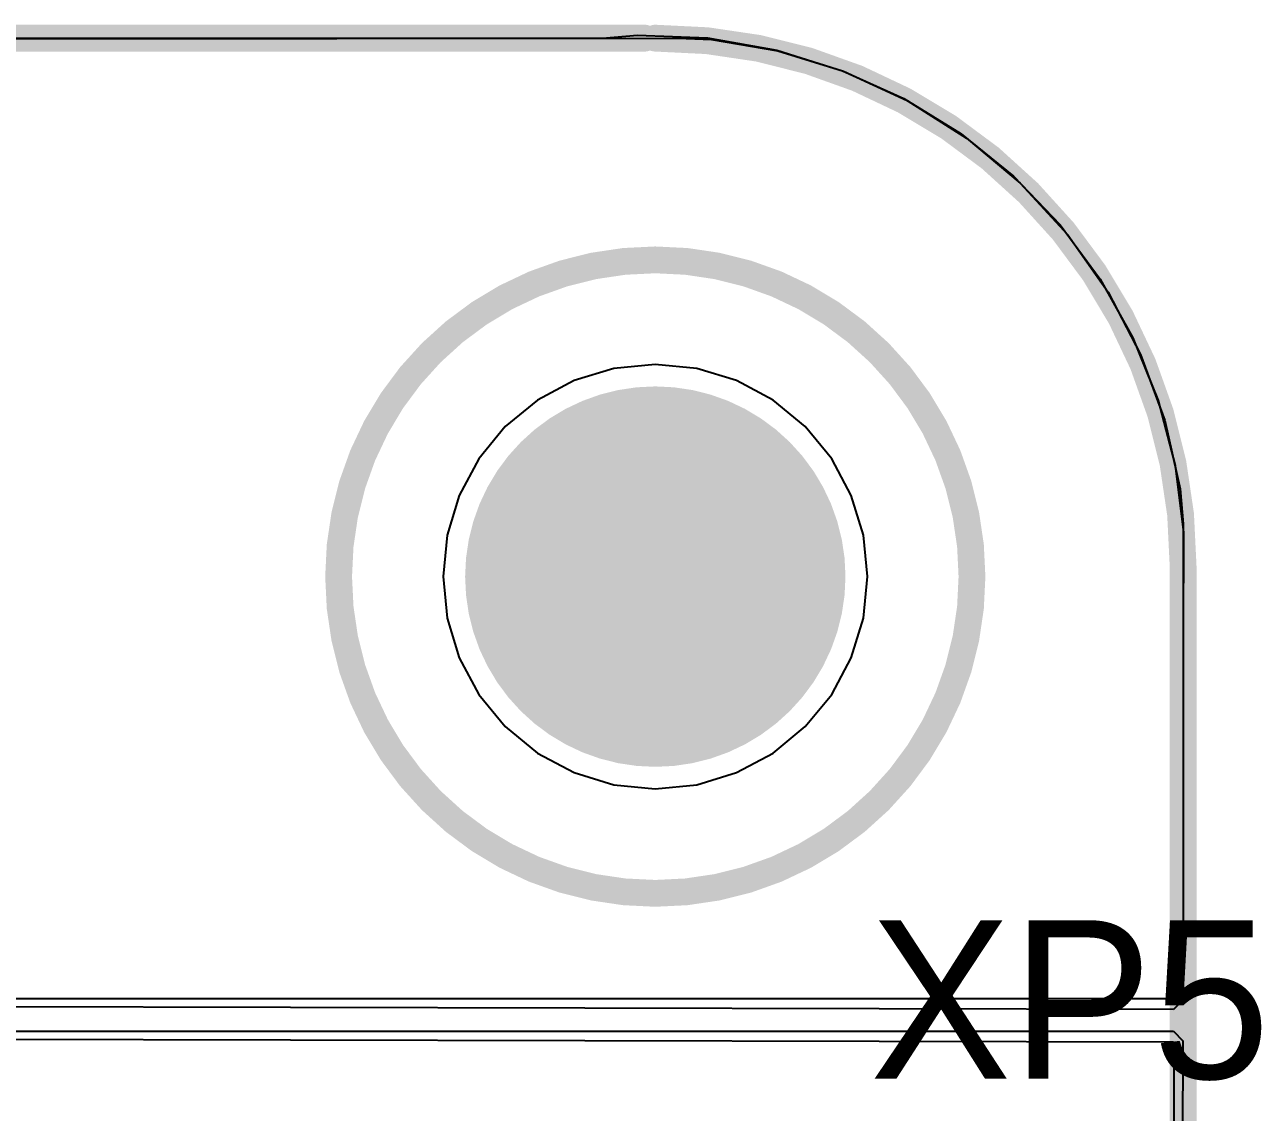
# Model space of a CAD drawing. Header units: millimetres. Extents: x -0.1 to 95.7, y -2.6 to 60.7.
# Drawn here: x 84.03 to 95.74, y 49.93 to 60.23 of the extents above; entities that cross this region are included whole.
import ezdxf

# ---------------------------------------------------------------- set-up
doc = ezdxf.new("R2010")
doc.units = ezdxf.units.MM
for name, color, linetype in [('BottomLayer', 5, 'Continuous'), ('BottomSolder', 6, 'Continuous'), ('Mechanical1', 6, 'Continuous'), ('MultiLayer', 9, 'Continuous'), ('PadHoleLayer', 156, 'Continuous'), ('TopLayer', 1, 'Continuous'), ('TopOverlay', 2, 'Continuous'), ('TopSolder', 216, 'Continuous')]:
    doc.layers.add(name, color=color, linetype=linetype)

msp = doc.modelspace()

# ---------------------------------------------------------------- linework, layer by layer
at = {"layer": 'BottomLayer'}
for p, q in [((51.9346434, 60.09999664), (89.49999626, 60.0999941)), ((89.49999626, 60.0999941), (89.83099127999999, 60.12949112)), ((89.83099127999999, 60.12949112), (90.49501839999999, 60.10157397999999)), ((90.49501839999999, 60.10157397999999), (91.14972118, 59.98722317999999)), ((91.14972118, 59.98722317999999), (91.78389314, 59.78839197999999)), ((91.78389314, 59.78839197999999), (92.38669102, 59.50848398)), ((92.38669102, 59.50848398), (92.94779226, 59.15228962)), ((92.94779226, 59.15228962), (93.45760073999999, 58.72590235999999)), ((93.45760073999999, 58.72590235999999), (93.90739409999999, 58.23661962)), ((93.90739409999999, 58.23661962), (94.2894736, 57.69281324)), ((94.2894736, 57.69281324), (94.59730128, 57.10378724)), ((94.59730128, 57.10378724), (94.82561172, 56.47961779999999)), ((89.60793102, 56.97105954), (89.23093151999998, 56.85669857999999)), ((90.00000033999999, 57.00967515999999), (89.60793102, 56.97105954)), ((90.39206965999999, 56.97105954), (90.00000033999999, 57.00967515999999)), ((90.76906915999999, 56.85669857999999), (90.39206965999999, 56.97105954)), ((89.23093151999998, 56.85669857999999), (88.88348492, 56.67098393999999)), ((91.11651576, 56.67098393999999), (90.76906915999999, 56.85669857999999)), ((88.88348492, 56.67098393999999), (88.57894399999999, 56.42105556)), ((91.42105667999999, 56.42105556), (91.11651576, 56.67098393999999)), ((94.82561172, 56.47961779999999), (94.97049586, 55.8309907)), ((88.57894399999999, 56.42105556), (88.32901561999999, 56.11651464)), ((91.67098505999999, 56.11651464), (91.42105667999999, 56.42105556)), ((88.32901561999999, 56.11651464), (88.14330097999999, 55.76906804)), ((91.8566997, 55.76906804), (91.67098505999999, 56.11651464)), ((88.14330097999999, 55.76906804), (88.02894002, 55.39206853999999)), ((91.97106066, 55.39206853999999), (91.8566997, 55.76906804)), ((94.97049586, 55.8309907), (94.9999878, 55.49999822)), ((94.9999878, 55.49999822), (94.99998526, 55.49999567999999)), ((94.99998526, 55.49999567999999), (94.99999033999998, 55.49999313999999)), ((94.99999033999998, 55.49999313999999), (95.0000005, 50.98990817999999)), ((88.02894002, 55.39206853999999), (87.9903244, 54.99999922)), ((92.00967628, 54.99999922), (91.97106066, 55.39206853999999)), ((87.9903244, 54.99999922), (88.02894002, 54.6079299)), ((91.97106066, 54.6079299), (92.00967628, 54.99999922)), ((88.02894002, 54.6079299), (88.14330097999999, 54.23093040000001)), ((91.8566997, 54.23093040000001), (91.97106066, 54.6079299)), ((88.14330097999999, 54.23093040000001), (88.32901561999999, 53.88348379999999)), ((91.67098505999999, 53.88348379999999), (91.8566997, 54.23093040000001)), ((88.32901561999999, 53.88348379999999), (88.57894399999999, 53.57894288)), ((91.42105667999999, 53.57894288), (91.67098505999999, 53.88348379999999)), ((88.57894399999999, 53.57894288), (88.88348492, 53.3290145)), ((91.11651576, 53.3290145), (91.42105667999999, 53.57894288)), ((88.88348492, 53.3290145), (89.23093151999998, 53.14329986)), ((90.76906915999999, 53.14329986), (91.11651576, 53.3290145)), ((89.23093151999998, 53.14329986), (89.60793102, 53.02893889999999)), ((90.39206965999999, 53.02893889999999), (90.76906915999999, 53.14329986)), ((89.60793102, 53.02893889999999), (90.00000033999999, 52.99032328)), ((90.00000033999999, 52.99032328), (90.39206965999999, 53.02893889999999)), ((94.91009211999999, 50.90020554), (51.59050134, 50.99979131999999)), ((95.0000005, 50.98990817999999), (94.91009211999999, 50.90020554)), ((51.58979776, 50.69391435999999), (94.909386, 50.59432858)), ((94.909386, 50.59432858), (94.91093285999999, 50.47432882)), ((94.91093285999999, 50.47432882), (95.0000005, 5.39999936))]:
    msp.add_line(p, q, dxfattribs=at)
at = {"layer": 'BottomLayer', "const_width": 1.69999914}
msp.add_lwpolyline([(89.14999949999999, 54.99999922, 1), (90.85000117999999, 54.99999922, 1)], format="xyb", close=True, dxfattribs=at)
at = {"layer": 'BottomSolder', "const_width": 1.80159914}
msp.add_lwpolyline([(89.0991995, 54.99999922, 1), (90.90080117999999, 54.99999922, 1)], format="xyb", close=True, dxfattribs=at)
at = {"layer": 'Mechanical1', "const_width": 0.254}
for points in [[(4.90000036, 60.09999156), (89.90000054, 60.09999918)], [(95.0000005, 2.40000028), (95.0000005, 55.09999901999999)]]:
    msp.add_lwpolyline(points, dxfattribs=at)
at = {"layer": 'Mechanical1', "const_width": 0.127}
for points in [[(89.83650053999999, 60.09999918, 1), (89.96350054, 60.09999918, 1)], [(89.93650034, 60.0999941, 1), (90.06350034, 60.0999941, 1)], [(94.93649795999998, 55.09999647999999, 1), (95.06349795999999, 55.09999647999999, 1)], [(94.9365005, 55.09999901999999, 1), (95.06350049999999, 55.09999901999999, 1)]]:
    msp.add_lwpolyline(points, format="xyb", close=True, dxfattribs=at)
at = {"layer": 'Mechanical1', "const_width": 0.254}
msp.add_lwpolyline([(90.00000033999999, 60.0999941, -0.4142135623730951), (94.99999796, 55.09999647999999)], format="xyb", dxfattribs=at)
at = {"layer": 'MultiLayer', "const_width": 1.69999914}
msp.add_lwpolyline([(89.14999949999999, 54.99999922, 1), (90.85000117999999, 54.99999922, 1)], format="xyb", close=True, dxfattribs=at)
at = {"layer": 'PadHoleLayer', "const_width": 1.69999914}
msp.add_lwpolyline([(89.14999949999999, 54.99999922, 1), (90.85000117999999, 54.99999922, 1)], format="xyb", close=True, dxfattribs=at)
at = {"layer": 'TopLayer'}
for p, q in [((4.99999762, 59.99999429999999), (90.21443221999999, 60.10025063999999)), ((90.21443221999999, 60.10025063999999), (90.2144373, 60.10024301999999)), ((90.2144373, 60.10024301999999), (90.21443984, 60.10024556)), ((90.21443984, 60.10024556), (90.53320984, 60.08652194)), ((90.53320984, 60.08652194), (91.16210622, 59.97835095999999)), ((91.16210622, 59.97835095999999), (91.77217612, 59.79120122)), ((91.77217612, 59.79120122), (92.3535491, 59.52810802)), ((92.3535491, 59.52810802), (92.89680938, 59.19332332)), ((92.89680938, 59.19332332), (93.39316602, 58.79227256)), ((93.39316602, 58.79227256), (93.83458246, 58.3314429)), ((93.83458246, 58.3314429), (94.21391367999999, 57.81829686)), ((94.21391367999999, 57.81829686), (94.5250205, 57.2611377)), ((94.5250205, 57.2611377), (94.76286864, 56.66899004)), ((89.60793102, 56.97105954), (89.23093151999998, 56.85669857999999)), ((90.00000033999999, 57.00967515999999), (89.60793102, 56.97105954)), ((90.39206965999999, 56.97105954), (90.00000033999999, 57.00967515999999)), ((90.76906915999999, 56.85669857999999), (90.39206965999999, 56.97105954)), ((89.23093151999998, 56.85669857999999), (88.88348492, 56.67098393999999)), ((91.11651576, 56.67098393999999), (90.76906915999999, 56.85669857999999)), ((88.88348492, 56.67098393999999), (88.57894399999999, 56.42105556)), ((91.42105667999999, 56.42105556), (91.11651576, 56.67098393999999)), ((94.76286864, 56.66899004), (94.92360237999999, 56.05143222)), ((88.57894399999999, 56.42105556), (88.32901561999999, 56.11651464)), ((91.67098505999999, 56.11651464), (91.42105667999999, 56.42105556)), ((88.32901561999999, 56.11651464), (88.14330097999999, 55.76906804)), ((91.8566997, 55.76906804), (91.67098505999999, 56.11651464)), ((94.92360237999999, 56.05143222), (95.00462583999999, 55.41846422)), ((88.14330097999999, 55.76906804), (88.02894002, 55.39206853999999)), ((91.97106066, 55.39206853999999), (91.8566997, 55.76906804)), ((95.00462583999999, 55.41846422), (95.00462329999999, 55.09939957999999)), ((88.02894002, 55.39206853999999), (87.9903244, 54.99999922)), ((92.00967628, 54.99999922), (91.97106066, 55.39206853999999)), ((95.00462837999999, 55.07246542), (95.00405434, 55.01860472)), ((95.00462329999999, 55.09939957999999), (95.00462837999999, 55.07246542)), ((87.9903244, 54.99999922), (88.02894002, 54.6079299)), ((91.97106066, 54.6079299), (92.00967628, 54.99999922)), ((95.0028961, 54.96474909999999), (95.00115365999999, 54.9109138)), ((95.00405434, 55.01860472), (95.0028961, 54.96474909999999)), ((95.00115365999999, 54.9109138), (94.99999033999998, 54.88400504)), ((94.99999033999998, 54.88400504), (95.0000005, 50.9999996)), ((88.02894002, 54.6079299), (88.14330097999999, 54.23093040000001)), ((91.8566997, 54.23093040000001), (91.97106066, 54.6079299)), ((88.14330097999999, 54.23093040000001), (88.32901561999999, 53.88348379999999)), ((91.67098505999999, 53.88348379999999), (91.8566997, 54.23093040000001)), ((88.32901561999999, 53.88348379999999), (88.57894399999999, 53.57894288)), ((91.42105667999999, 53.57894288), (91.67098505999999, 53.88348379999999)), ((88.57894399999999, 53.57894288), (88.88348492, 53.3290145)), ((91.11651576, 53.3290145), (91.42105667999999, 53.57894288)), ((88.88348492, 53.3290145), (89.23093151999998, 53.14329986)), ((90.76906915999999, 53.14329986), (91.11651576, 53.3290145)), ((89.23093151999998, 53.14329986), (89.60793102, 53.02893889999999)), ((90.39206965999999, 53.02893889999999), (90.76906915999999, 53.14329986)), ((89.60793102, 53.02893889999999), (90.00000033999999, 52.99032328)), ((90.00000033999999, 52.99032328), (90.39206965999999, 53.02893889999999)), ((95.0000005, 50.9999996), (81.1482248, 50.9999996)), ((81.06121963999999, 50.69412264), (94.90885005999999, 50.69412264)), ((94.99848158, 50.60414568), (94.83511385999999, 8.009087359999999)), ((94.90885005999999, 50.69412264), (94.99848158, 50.60414568))]:
    msp.add_line(p, q, dxfattribs=at)
at = {"layer": 'TopLayer', "const_width": 1.69999914}
msp.add_lwpolyline([(89.14999949999999, 54.99999922, 1), (90.85000117999999, 54.99999922, 1)], format="xyb", close=True, dxfattribs=at)
at = {"layer": 'TopOverlay'}
for points, const_width in [([(92.99999942, 54.99999922, 1), (87.00000125999999, 54.99999922, 1)], 0.254), ([(86.93650126, 54.99999922, 1), (87.06350126, 54.99999922, 1)], 0.127), ([(92.93649942, 54.99999922, 1), (93.06349942, 54.99999922, 1)], 0.127)]:
    msp.add_lwpolyline(points, format="xyb", close=True, dxfattribs=dict(at, const_width=const_width))
at = {"layer": 'TopSolder', "const_width": 1.80159914}
msp.add_lwpolyline([(89.0991995, 54.99999922, 1), (90.90080117999999, 54.99999922, 1)], format="xyb", close=True, dxfattribs=at)

# ---------------------------------------------------------------- texts
at = {"layer": 'TopOverlay'}
msp.add_text('XP5', height=1.49999954, dxfattribs=at).set_placement((92.03322716, 50.24544688))

doc.saveas('drawing.dxf')
